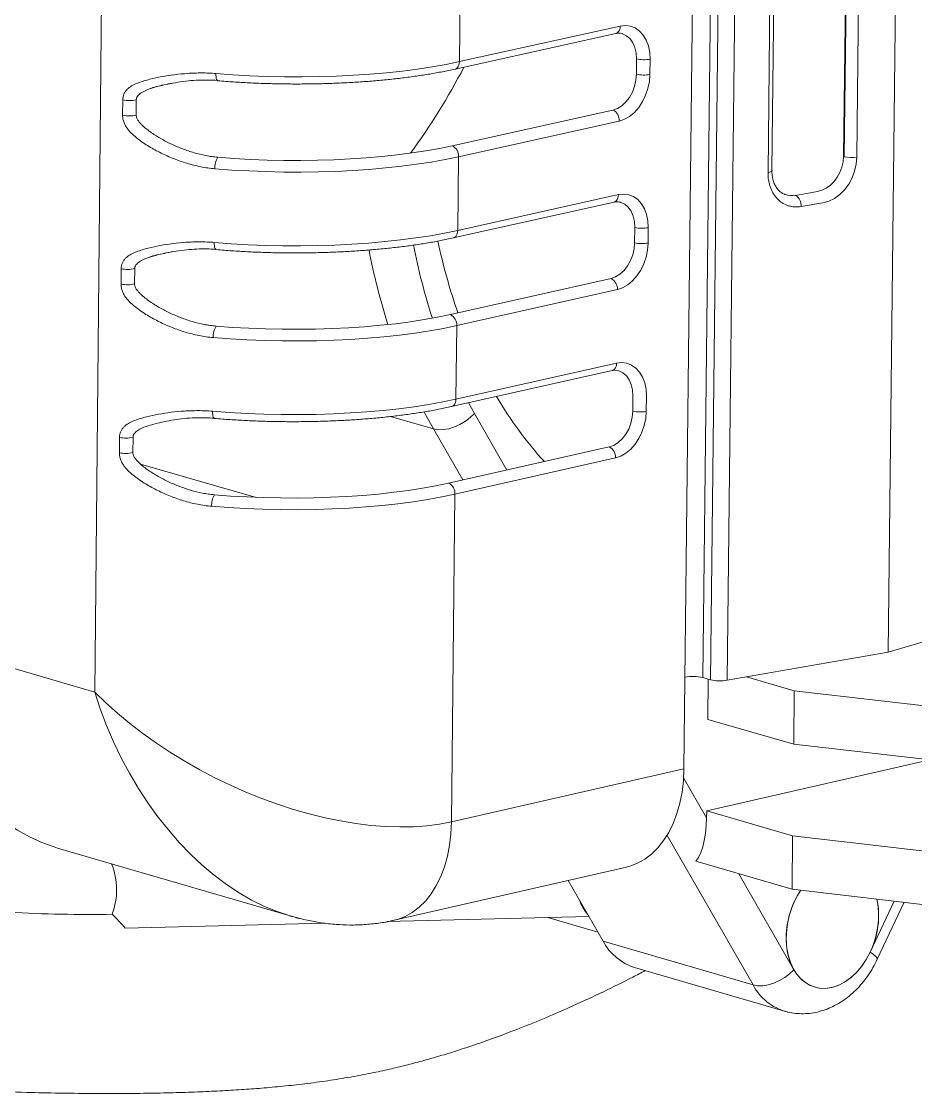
# Model space of a CAD drawing. Header units: millimetres. Extents: x -1041 to 1726, y -447 to 1705.
# Drawn here: x 927.7 to 1203.5, y 79.7 to 410.4 of the extents above; entities that cross this region are included whole.
import ezdxf

# ---------------------------------------------------------------- set-up
doc = ezdxf.new("R2010")
doc.units = ezdxf.units.MM

msp = doc.modelspace()

# ---------------------------------------------------------------- linework, layer by layer
at = {"color": 7, "linetype": 'Continuous', "lineweight": 15}
for p, q in [((1132.03, 179.89), (1138.62, 775.43)), ((1144.16, 775.32), (1137.85, 208.04)), ((1140.19, 207.36), (1146.5, 774.39)), ((1151.68, 774.22), (1145.35, 207.18)), ((1201.05, 741.2), (1194.97, 215.9)), ((950.27, 203.55), (955.15, 712.55)), ((1189.27, 709.27), (1185.35, 368.51)), ((1157.95, 363.79), (1161.79, 704.73)), ((1159.16, 364.37), (1163, 705.29)), ((1063.02, 420.71), (1062.78, 397.97)), ((1062.78, 397.97), (1112.38, 408.96)), ((1061.42, 395.67), (1111.02, 406.66)), ((1110.1, 383.05), (1060.51, 372.02)), ((1112.06, 379.65), (1062.47, 368.62)), ((1062.47, 368.62), (1062.23, 345.9)), ((1060.88, 343.6), (1110.46, 354.67)), ((1062.23, 345.9), (1111.81, 356.96)), ((1109.53, 331.07), (1059.97, 319.98)), ((1111.49, 327.67), (1061.92, 316.57)), ((1061.92, 316.57), (1061.69, 293.88)), ((1061.69, 293.88), (1111.25, 305)), ((1060.34, 291.58), (1109.9, 302.71)), ((957.88, 277.35), (957.92, 282.08)), ((962.09, 282.14), (962.05, 277.41)), ((1108.97, 279.14), (1059.42, 267.98)), ((1110.93, 275.74), (1061.38, 264.57)), ((964.39, 273.87), (1000.1, 263.6)), ((1061.38, 264.57), (1060.32, 163.54)), ((904.05, 216.97), (950.27, 203.55)), ((1139.36, 195.13), (1139.5, 207.56)), ((1166.05, 203.97), (1151.29, 208.22)), ((1165.87, 187.48), (1166.05, 203.97)), ((1215.81, 198.24), (1166.05, 203.97)), ((1165.87, 187.48), (1139.36, 195.13)), ((1215.61, 181.73), (1165.87, 187.48)), ((1139.04, 166.89), (1207.91, 182.62)), ((1060.32, 163.54), (1132.03, 179.89)), ((1139.02, 164.75), (1139.04, 166.89)), ((1139.04, 166.89), (1165.55, 159.21)), ((1165.36, 142.73), (1165.55, 159.21)), ((1165.55, 159.21), (1215.28, 153.45)), ((938.82, 155.45), (1010.52, 134.52)), ((1042.59, 133.17), (1114.27, 149.57)), ((1165.36, 142.73), (1135.65, 151.35)), ((1107.1, 126.68), (1096.29, 145.46)), ((1215.09, 136.96), (1165.36, 142.73)), ((1191.67, 121.13), (1199.97, 138.71)), ((1021.31, 132.28), (959.68, 130.74)), ((1102.72, 134.3), (1040.37, 132.75)), ((1090.05, 133.99), (1105.48, 129.49)), ((1107.1, 126.68), (1153.33, 113.21)), ((1116.82, 118.6), (1163.04, 105.13))]:
    msp.add_line(p, q, dxfattribs=at)
at = {"color": 144, "linetype": 'Continuous', "lineweight": 0}
for p, q in [((1185.15, 709.47), (1181.25, 368.72)), ((1181.49, 368.65), (1185.39, 709.41)), ((1117.43, 398.82), (1117.38, 394.1)), ((1121.57, 398.74), (1121.52, 394.01)), ((958.88, 381.42), (958.92, 386.15)), ((963.1, 386.21), (963.05, 381.47)), ((1173.19, 357.91), (1166.45, 356.74)), ((1174.88, 354.46), (1168.14, 353.29)), ((1116.86, 346.84), (1116.81, 342.12)), ((1121, 346.76), (1120.95, 342.04)), ((958.38, 329.36), (958.42, 334.1)), ((962.6, 334.15), (962.55, 329.42)), ((1116.29, 294.91), (1116.24, 290.19)), ((1120.43, 294.82), (1120.38, 290.11)), ((1234.55, 227.46), (1194.97, 215.9)), ((1194.97, 215.9), (1145.35, 207.18)), ((1140.19, 207.36), (1137.85, 208.04))]:
    msp.add_line(p, q, dxfattribs=at)
at = {"color": 8, "linetype": 'Continuous', "lineweight": 15}
for p, q in [((1065.56, 292.76), (1067.39, 289.46)), ((1041.46, 288.52), (1054.77, 284.71)), ((1054.77, 284.71), (1051.93, 289.88)), ((1067.39, 289.46), (1077.41, 272.03)), ((1063.82, 268.97), (1054.77, 284.71)), ((1131.92, 177.1), (1139.02, 164.75)), ((1153.33, 113.21), (1126.81, 159.36)), ((1148.93, 147.5), (1165.91, 117.93)), ((1189.49, 123.36), (1196.91, 139.07))]:
    msp.add_line(p, q, dxfattribs=at)
at = {"color": 8, "linetype": 'Continuous', "lineweight": 15, "flags": 128}
for points in [[(1112.38, 408.96), (1112.33, 408.42), (1112.21, 407.92), (1112.02, 407.48), (1111.77, 407.12), (1111.47, 406.85), (1111.12, 406.69), (1111.02, 406.66)], [(1062.78, 397.97), (1062.73, 397.43), (1062.62, 396.93), (1062.43, 396.49), (1062.17, 396.13), (1061.87, 395.86), (1061.52, 395.69), (1061.42, 395.67)], [(987.65, 394.3), (987.66, 393.76), (987.71, 393.26), (987.78, 392.84), (987.88, 392.49), (988, 392.25), (988.14, 392.1), (988.24, 392.07)], [(1159.16, 364.37), (1159.12, 364.26), (1158.98, 364.12), (1158.73, 363.99), (1158.38, 363.88), (1157.95, 363.79)], [(1111.81, 356.96), (1111.77, 356.42), (1111.65, 355.92), (1111.46, 355.48), (1111.21, 355.12), (1110.9, 354.86), (1110.55, 354.69), (1110.46, 354.67)], [(1062.23, 345.9), (1062.19, 345.36), (1062.07, 344.86), (1061.88, 344.42), (1061.63, 344.06), (1061.32, 343.79), (1060.98, 343.63), (1060.88, 343.6)], [(987.14, 342.21), (987.15, 341.67), (987.19, 341.17), (987.26, 340.75), (987.36, 340.4), (987.49, 340.16), (987.63, 340.02), (987.73, 339.99)], [(1061.69, 293.88), (1061.64, 293.33), (1061.52, 292.83), (1061.34, 292.4), (1061.08, 292.04), (1060.78, 291.77), (1060.43, 291.61), (1060.34, 291.58)], [(950.27, 203.55), (952, 198.36), (953.94, 193.23), (956.1, 188.2), (958.47, 183.28), (961.02, 178.49), (963.77, 173.85), (966.69, 169.38), (969.77, 165.1), (973, 161.02), (976.36, 157.17), (979.85, 153.54), (983.46, 150.17), (987.15, 147.06), (990.93, 144.22), (994.78, 141.67), (998.68, 139.42), (1002.61, 137.47), (1006.56, 135.84), (1010.52, 134.52), (1014.08, 133.61)], [(1060.32, 163.54), (1060.15, 159.87), (1059.73, 156.32), (1059.07, 152.91), (1058.15, 149.68), (1057.01, 146.66), (1055.64, 143.87), (1054.06, 141.35), (1052.29, 139.11), (1050.34, 137.19), (1048.23, 135.59), (1045.99, 134.34), (1043.62, 133.44), (1042.59, 133.17)], [(1191.67, 121.13), (1191.67, 121.14), (1191.61, 121.5), (1191.22, 122), (1190.5, 122.63), (1189.49, 123.36)]]:
    msp.add_lwpolyline(points, dxfattribs=at)
at = {"color": 7, "linetype": 'Continuous', "lineweight": 15, "flags": 128}
for points in [[(1112.38, 408.96), (1114, 409.14), (1115.56, 408.93), (1117.02, 408.35), (1118.34, 407.42), (1119.48, 406.16), (1120.39, 404.61), (1121.06, 402.82), (1121.45, 400.84), (1121.57, 398.74)], [(1117.43, 398.82), (1117.31, 400.64), (1116.92, 402.32), (1116.28, 403.81), (1115.4, 405.04), (1114.33, 405.98), (1113.1, 406.58), (1112.97, 406.62)], [(987.65, 394.3), (992.86, 393.91), (998.15, 393.61), (1003.49, 393.41), (1008.86, 393.29), (1014.23, 393.27), (1019.59, 393.35), (1024.9, 393.51), (1030.13, 393.77), (1035.27, 394.11), (1040.29, 394.55), (1045.17, 395.07), (1049.88, 395.68), (1054.4, 396.36), (1058.7, 397.13), (1062.78, 397.97)], [(1110.1, 383.05), (1111.5, 383.54), (1112.85, 384.38), (1114.1, 385.53), (1115.2, 386.94), (1116.11, 388.58), (1116.79, 390.36), (1117.22, 392.22), (1117.38, 394.1)], [(1121.52, 394.01), (1121.36, 391.85), (1120.91, 389.68), (1120.2, 387.59), (1119.25, 385.63), (1118.09, 383.86), (1116.74, 382.33), (1115.26, 381.1), (1113.68, 380.2), (1112.06, 379.65)], [(988.22, 368.48), (993.23, 368.1), (998.32, 367.82), (1003.46, 367.62), (1008.63, 367.51), (1013.8, 367.49), (1018.95, 367.56), (1024.06, 367.72), (1029.1, 367.96), (1034.05, 368.3), (1038.88, 368.72), (1043.57, 369.22), (1048.1, 369.81), (1052.45, 370.47), (1056.59, 371.21), (1060.51, 372.02)], [(1062.47, 368.62), (1058.4, 367.77), (1054.09, 367.01), (1049.57, 366.32), (1044.87, 365.71), (1039.99, 365.18), (1034.97, 364.75), (1029.83, 364.4), (1024.6, 364.14), (1019.29, 363.98), (1013.94, 363.9), (1008.56, 363.92), (1003.19, 364.04), (997.85, 364.25), (992.57, 364.54), (987.36, 364.93)], [(1111.81, 356.96), (1113.43, 357.14), (1114.99, 356.93), (1116.46, 356.36), (1117.78, 355.43), (1118.91, 354.17), (1119.82, 352.62), (1120.49, 350.84), (1120.88, 348.86), (1121, 346.76)], [(1116.86, 346.84), (1116.74, 348.66), (1116.36, 350.34), (1115.71, 351.82), (1114.83, 353.06), (1113.76, 353.99), (1112.53, 354.58), (1112.41, 354.62)], [(987.14, 342.21), (992.34, 341.82), (997.63, 341.52), (1002.97, 341.31), (1008.33, 341.2), (1013.71, 341.18), (1019.06, 341.25), (1024.37, 341.41), (1029.6, 341.67), (1034.74, 342.02), (1039.76, 342.46), (1044.63, 342.98), (1049.34, 343.59), (1053.85, 344.29), (1058.16, 345.06), (1062.23, 345.9)], [(1109.53, 331.07), (1110.94, 331.57), (1112.29, 332.4), (1113.54, 333.55), (1114.64, 334.97), (1115.54, 336.6), (1116.23, 338.38), (1116.65, 340.25), (1116.81, 342.12)], [(1120.95, 342.04), (1120.79, 339.87), (1120.34, 337.71), (1119.63, 335.62), (1118.68, 333.66), (1117.52, 331.89), (1116.17, 330.36), (1114.69, 329.13), (1113.11, 328.22), (1111.49, 327.67)], [(987.71, 316.41), (992.72, 316.03), (997.8, 315.75), (1002.94, 315.55), (1008.1, 315.44), (1013.27, 315.42), (1018.42, 315.49), (1023.53, 315.65), (1028.57, 315.89), (1033.51, 316.23), (1038.34, 316.65), (1043.03, 317.16), (1047.56, 317.75), (1051.9, 318.42), (1056.05, 319.16), (1059.97, 319.98)], [(1061.92, 316.57), (1057.85, 315.72), (1053.55, 314.95), (1049.03, 314.26), (1044.33, 313.65), (1039.46, 313.12), (1034.44, 312.68), (1029.3, 312.33), (1024.07, 312.07), (1018.76, 311.9), (1013.41, 311.83), (1008.04, 311.85), (1002.67, 311.97), (997.33, 312.17), (992.05, 312.47), (986.85, 312.86)], [(986.63, 290.16), (991.83, 289.77), (997.11, 289.47), (1002.44, 289.26), (1007.81, 289.14), (1013.18, 289.12), (1018.53, 289.2), (1023.84, 289.36), (1029.07, 289.62), (1034.21, 289.97), (1039.22, 290.41), (1044.09, 290.94), (1048.8, 291.56), (1053.31, 292.25), (1057.61, 293.03), (1061.69, 293.88)], [(1054.77, 284.71), (1056.18, 284.46), (1057.76, 284.49), (1059.46, 284.77), (1061.21, 285.31), (1062.94, 286.09), (1064.59, 287.06), (1066.1, 288.2), (1067.39, 289.46)], [(1108.97, 279.14), (1110.37, 279.63), (1111.72, 280.47), (1112.97, 281.63), (1114.07, 283.04), (1114.98, 284.67), (1115.66, 286.46), (1116.09, 288.32), (1116.24, 290.19)], [(1120.38, 290.11), (1120.22, 287.94), (1119.77, 285.78), (1119.07, 283.69), (1118.12, 281.73), (1116.95, 279.96), (1115.61, 278.43), (1114.12, 277.2), (1112.55, 276.29), (1110.93, 275.74)], [(987.2, 264.39), (992.2, 264.01), (997.28, 263.72), (1002.42, 263.52), (1007.58, 263.41), (1012.75, 263.39), (1017.9, 263.46), (1023, 263.62), (1028.04, 263.87), (1032.98, 264.21), (1037.8, 264.63), (1042.49, 265.15), (1047.02, 265.74), (1051.36, 266.41), (1055.5, 267.16), (1059.42, 267.98)], [(1061.38, 264.57), (1057.31, 263.72), (1053.01, 262.94), (1048.49, 262.24), (1043.79, 261.63), (1038.92, 261.1), (1033.91, 260.66), (1028.77, 260.3), (1023.54, 260.04), (1018.24, 259.88), (1012.89, 259.8), (1007.52, 259.82), (1002.15, 259.94), (996.82, 260.15), (991.54, 260.45), (986.34, 260.84)], [(889.76, 216.72), (891.07, 211.58), (892.62, 206.53), (894.4, 201.6), (896.4, 196.82), (898.62, 192.2), (901.05, 187.76), (903.67, 183.52), (906.48, 179.5), (909.45, 175.73), (912.59, 172.2), (915.88, 168.95), (919.29, 165.97), (922.82, 163.3), (926.45, 160.93), (930.17, 158.88), (933.96, 157.16), (937.8, 155.77), (938.82, 155.45)], [(950.27, 203.55), (953.68, 200.25), (957.3, 197), (961.12, 193.84), (965.12, 190.76), (969.3, 187.79), (973.62, 184.93), (978.09, 182.19), (982.67, 179.59), (987.35, 177.13), (992.11, 174.84), (996.93, 172.7), (1001.8, 170.74), (1006.69, 168.96), (1011.59, 167.37), (1016.47, 165.98), (1021.32, 164.78), (1026.11, 163.79), (1030.83, 163.01), (1035.46, 162.44), (1039.98, 162.08), (1044.37, 161.94), (1048.62, 162.02), (1052.7, 162.31), (1056.61, 162.82), (1060.32, 163.54)], [(1114.27, 149.57), (1115.31, 149.84), (1117.67, 150.74), (1119.92, 151.99), (1122.03, 153.59), (1123.98, 155.51), (1125.75, 157.74), (1127.33, 160.26), (1128.7, 163.04), (1129.85, 166.06), (1130.77, 169.29), (1131.44, 172.69), (1131.86, 176.24), (1132.03, 179.89)], [(1139.02, 164.75), (1138.92, 162.32), (1138.68, 159.98), (1138.31, 157.79), (1137.8, 155.79), (1137.18, 154.03), (1136.46, 152.54), (1135.65, 151.35)], [(1153.33, 113.21), (1154.74, 112.96), (1156.32, 112.98), (1158.01, 113.26), (1159.76, 113.8), (1161.48, 114.56), (1163.12, 115.54), (1164.62, 116.67), (1165.91, 117.93)]]:
    msp.add_lwpolyline(points, dxfattribs=at)
at = {"color": 144, "linetype": 'Continuous', "lineweight": 0, "flags": 128}
for points in [[(1173.19, 357.91), (1174.57, 358.29), (1175.92, 358.94), (1177.18, 359.86), (1178.32, 361), (1179.32, 362.33), (1180.13, 363.81), (1180.73, 365.41), (1181.11, 367.06), (1181.25, 368.72)], [(1185.35, 368.51), (1185.17, 366.36), (1184.68, 364.21), (1183.9, 362.14), (1182.85, 360.21), (1181.55, 358.48), (1180.06, 356.99), (1178.42, 355.81), (1176.68, 354.95), (1174.88, 354.46)], [(1111.25, 305), (1111.2, 304.46), (1111.08, 303.96), (1110.89, 303.53), (1110.64, 303.17), (1110.34, 302.9), (1109.99, 302.74), (1109.9, 302.71)], [(1111.25, 305), (1112.86, 305.18), (1114.43, 304.98), (1115.89, 304.41), (1117.21, 303.48), (1118.34, 302.22), (1119.25, 300.68), (1119.92, 298.9), (1120.32, 296.92), (1120.43, 294.82)], [(1116.29, 294.91), (1116.18, 296.72), (1115.79, 298.4), (1115.14, 299.88), (1114.27, 301.11), (1113.19, 302.04), (1111.96, 302.64), (1110.62, 302.87), (1109.97, 302.85)], [(986.63, 290.16), (986.64, 289.62), (986.68, 289.13), (986.75, 288.7), (986.85, 288.36), (986.97, 288.11), (987.11, 287.97), (987.21, 287.94)], [(1168.03, 142.42), (1167.6, 141.76), (1166.35, 139.51), (1165.31, 137.11), (1164.49, 134.6), (1163.93, 132.04), (1163.61, 129.45), (1163.56, 126.9), (1163.77, 124.43), (1164.24, 122.08), (1164.95, 119.9), (1165.91, 117.93)], [(1163.55, 127.94), (1163.65, 125.47), (1164, 123.09), (1164.6, 120.87), (1165.43, 118.82), (1166.49, 117), (1167.75, 115.43), (1169.19, 114.15), (1170.78, 113.17), (1172.49, 112.51), (1174.31, 112.18), (1176.18, 112.2), (1178.08, 112.55), (1179.98, 113.24), (1181.84, 114.25), (1183.63, 115.56), (1185.32, 117.15), (1186.87, 118.99), (1188.26, 121.05), (1189.46, 123.29), (1190.45, 125.67), (1191.22, 128.15), (1191.76, 130.69), (1192.04, 133.24), (1192.07, 135.74), (1191.84, 138.17), (1191.56, 139.69)], [(1165.91, 117.93), (1167.11, 116.16), (1168.52, 114.69), (1170.11, 113.53), (1171.85, 112.71), (1173.7, 112.25), (1175.63, 112.16), (1177.61, 112.43), (1179.59, 113.07), (1181.53, 114.06), (1183.4, 115.37), (1185.17, 116.99), (1186.79, 118.89), (1188.24, 121.03), (1189.49, 123.36)]]:
    msp.add_lwpolyline(points, dxfattribs=at)
at = {"color": 144, "linetype": 'Continuous', "lineweight": 0}
for centre, radius, start, end in [((1119.69, 408.34), 9.78, 256.6139, 281.0781), ((1119.64, 403.6), 9.77, 256.6065, 281.0845), ((960.89, 395.58), 9.63, 258.2303, 283.2757), ((960.84, 390.84), 9.62, 258.2238, 283.2834), ((1183.76, 378.27), 9.88, 256.6838, 279.2698), ((1164.49, 353.65), 3.66, 354.4821, 57.6982), ((1119.12, 356.29), 9.71, 256.5321, 281.1487), ((1119.07, 351.56), 9.71, 256.5246, 281.1551), ((960.39, 343.46), 9.57, 258.1588, 283.3601), ((960.34, 338.72), 9.56, 258.1523, 283.3677), ((1118.5, 299.57), 9.65, 256.4429, 281.2256), ((959.88, 291.38), 9.51, 258.0873, 283.4443), ((1134.84, 195.67), 12.73, 76.3157, 101.3351), ((1143.22, 219.92), 12.92, 256.4276, 279.4568), ((1190.38, 127.57), 26.83, 146.3965, 179.2015), ((1166.57, 134.56), 25.51, 333.9451, 11.5969)]:
    msp.add_arc(centre, radius, start, end, dxfattribs=at)
at = {"color": 7, "linetype": 'Continuous', "lineweight": 15}
for centre, radius, start, end in [((870.41, 498.16), 218.92, 324.0747, 332.2634), ((1108.61, 379.93), 3.46, 355.4009, 64.5111), ((1059.02, 368.89), 3.47, 355.4159, 64.4338), ((993.34, 365.36), 5.99, 148.6253, 184.0707), ((1165.32, 362.94), 6.3, 251.3193, 280.327), ((1226.3, 378.02), 173.8, 191.7518, 199.3274), ((1108.04, 327.95), 3.46, 355.4306, 64.4474), ((1058.47, 316.85), 3.47, 355.4457, 64.37), ((992.84, 313.29), 6.01, 148.679, 184.04), ((1178.3, 355.75), 120.67, 210.3935, 222.2397), ((1107.47, 276.01), 3.47, 355.4603, 64.3839), ((959.84, 286.65), 9.5, 258.0808, 283.452), ((1057.92, 264.85), 3.48, 355.4754, 64.3064), ((992.35, 261.26), 6.02, 148.7325, 184.0095), ((935.44, 142.57), 21.59, 339.499, 21.798), ((1116.93, 146.35), 18.52, 201.7663, 218.091), ((1121.87, 134.56), 16.74, 208.0938, 252.4277)]:
    msp.add_arc(centre, radius, start, end, dxfattribs=at)
at = {"color": 8, "linetype": 'Continuous', "lineweight": 15}
for centre, radius, start, end in [((1232.3, 376.86), 187.09, 190.9407, 198.0592), ((1229.17, 376.94), 197.79, 190.8041, 197.6815), ((1168.03, 121.02), 16.64, 207.9831, 254.4616)]:
    msp.add_arc(centre, radius, start, end, dxfattribs=at)
at = {"color": 7, "linetype": 'Continuous', "lineweight": 15}
for points, knots in [([(1111.02, 406.66), (1111.18, 406.69), (1111.68, 406.78), (1112.32, 406.79), (1112.77, 406.65), (1112.94, 406.59)], [0, 0, 0, 0, 0.219577, 0.710794, 1, 1, 1, 1]), ([(958.92, 386.15), (958.93, 386.53), (958.97, 386.9), (959.09, 387.42), (959.14, 387.59), (959.26, 387.91), (959.33, 388.06), (959.47, 388.36), (959.55, 388.5), (959.73, 388.77), (959.82, 388.9), (960.12, 389.27), (960.33, 389.49), (961.02, 390.08), (961.53, 390.4), (962.59, 390.97), (963.13, 391.2), (964.26, 391.64), (964.84, 391.84), (966.02, 392.2), (966.62, 392.37), (968.45, 392.84), (969.69, 393.1), (972.25, 393.58), (973.55, 393.78), (976.22, 394.11), (977.58, 394.24), (979.67, 394.38), (980.37, 394.42), (981.8, 394.47), (982.52, 394.48), (984.7, 394.48), (986.17, 394.42), (987.65, 394.3)], [0, 0, 0, 0, 0.03125, 0.03125, 0.046875, 0.046875, 0.0625, 0.0625, 0.078125, 0.078125, 0.09375, 0.09375, 0.125, 0.125, 0.1875, 0.1875, 0.25, 0.25, 0.3125, 0.3125, 0.375, 0.375, 0.5, 0.5, 0.625, 0.625, 0.75, 0.75, 0.8125, 0.8125, 0.875, 0.875, 1, 1, 1, 1]), ([(988.24, 392.07), (989.07, 392.01), (991.45, 391.81), (995.47, 391.55), (1000.29, 391.31), (1005.15, 391.15), (1010.02, 391.07), (1014.9, 391.07), (1019.76, 391.14), (1024.57, 391.3), (1029.33, 391.53), (1034.01, 391.84), (1038.59, 392.22), (1043.06, 392.68), (1047.4, 393.21), (1051.59, 393.82), (1055.62, 394.49), (1058.88, 395.12), (1060.77, 395.52), (1061.42, 395.67)], [0, 0, 0, 0, 0.03271, 0.094898, 0.157072, 0.219231, 0.281381, 0.343528, 0.405678, 0.467837, 0.53001, 0.592206, 0.654432, 0.716698, 0.779014, 0.841395, 0.903855, 0.966417, 1, 1, 1, 1]), ([(963.1, 386.21), (963.1, 386.21), (963.1, 386.39), (963.17, 386.81), (963.62, 387.62), (964.93, 388.62), (967.09, 389.6), (970.43, 390.58), (973.07, 391.08), (974.71, 391.39)], [0, 0, 0, 0, 0.000452, 0.034898, 0.082886, 0.198952, 0.419141, 0.640256, 1, 1, 1, 1]), ([(967.59, 389.71), (967.8, 389.8), (968.67, 390.14), (970.45, 390.57), (973.02, 391.11), (975.95, 391.63), (979.08, 392.05), (982.21, 392.3), (985.21, 392.32), (987.2, 392.27), (988.2, 392.14), (988.25, 392.13)], [0, 0, 0, 0, 0.039024, 0.157082, 0.288512, 0.435922, 0.59179, 0.736142, 0.869852, 0.994391, 1, 1, 1, 1]), ([(987.36, 364.93), (985.88, 365.06), (984.41, 365.27), (982.24, 365.71), (981.52, 365.87), (980.1, 366.23), (979.4, 366.42), (977.31, 367.05), (975.96, 367.53), (973.31, 368.58), (972.01, 369.15), (969.47, 370.4), (968.24, 371.08), (966.42, 372.17), (965.83, 372.55), (964.66, 373.35), (964.09, 373.76), (962.97, 374.63), (962.43, 375.08), (961.39, 376.07), (960.89, 376.6), (960.22, 377.48), (960.01, 377.79), (959.72, 378.29), (959.63, 378.46), (959.46, 378.8), (959.38, 378.98), (959.24, 379.34), (959.18, 379.52), (959.07, 379.9), (959.02, 380.09), (958.91, 380.66), (958.88, 381.04), (958.88, 381.42)], [0, 0, 0, 0, 0.125, 0.125, 0.1875, 0.1875, 0.25, 0.25, 0.375, 0.375, 0.5, 0.5, 0.625, 0.625, 0.6875, 0.6875, 0.75, 0.75, 0.8125, 0.8125, 0.875, 0.875, 0.90625, 0.90625, 0.921875, 0.921875, 0.9375, 0.9375, 0.953125, 0.953125, 0.96875, 0.96875, 1, 1, 1, 1]), ([(988.22, 368.48), (987.6, 368.53), (986.97, 368.6), (985.73, 368.78), (985.12, 368.88), (983.29, 369.24), (982.09, 369.53), (979.74, 370.22), (978.58, 370.61), (976.31, 371.48), (975.19, 371.96), (972.98, 372.99), (971.91, 373.54), (969.82, 374.73), (968.79, 375.36), (967.31, 376.38), (966.82, 376.74), (965.88, 377.49), (965.41, 377.88), (964.75, 378.51), (964.53, 378.73), (964.12, 379.19), (963.92, 379.43), (963.55, 379.95), (963.39, 380.23), (963.2, 380.68), (963.15, 380.83), (963.07, 381.15), (963.05, 381.31), (963.05, 381.47)], [0, 0, 0, 0, 0.0625, 0.0625, 0.125, 0.125, 0.25, 0.25, 0.375, 0.375, 0.5, 0.5, 0.625, 0.625, 0.75, 0.75, 0.8125, 0.8125, 0.875, 0.875, 0.90625, 0.90625, 0.9375, 0.9375, 0.96875, 0.96875, 0.984375, 0.984375, 1, 1, 1, 1]), ([(1168.14, 353.29), (1167.46, 353.18), (1166.79, 353.14), (1165.81, 353.2), (1165.48, 353.24), (1164.84, 353.36), (1164.52, 353.44), (1163.59, 353.74), (1163, 354.01), (1162.16, 354.53), (1161.89, 354.73), (1161.37, 355.15), (1161.13, 355.37), (1160.42, 356.1), (1160, 356.64), (1159.44, 357.55), (1159.27, 357.86), (1158.96, 358.52), (1158.68, 359.19), (1158.46, 359.91), (1158.27, 360.64), (1158.19, 361.02), (1158, 362.18), (1157.94, 362.97), (1157.95, 363.79)], [0, 0, 0, 0, 0.125, 0.125, 0.1875, 0.1875, 0.25, 0.25, 0.375, 0.375, 0.4375, 0.4375, 0.5, 0.5, 0.625, 0.625, 0.6875, 0.6875, 0.75, 0.8125, 0.8125, 0.875, 0.875, 1, 1, 1, 1]), ([(1163.3, 357), (1163.21, 357.02), (1162.72, 357.15), (1161.98, 357.62), (1161.07, 358.43), (1160.32, 359.45), (1159.73, 360.69), (1159.34, 362.09), (1159.15, 363.35), (1159.18, 364.14), (1159.19, 364.37)], [0, 0, 0, 0, 0.038265, 0.204615, 0.351374, 0.50759, 0.645005, 0.791519, 0.938382, 1, 1, 1, 1]), ([(1110.46, 354.67), (1110.62, 354.69), (1111.11, 354.79), (1111.76, 354.8), (1112.22, 354.65), (1112.39, 354.59)], [0, 0, 0, 0, 0.218414, 0.706469, 1, 1, 1, 1]), ([(958.42, 334.1), (958.43, 334.48), (958.47, 334.84), (958.59, 335.36), (958.64, 335.53), (958.76, 335.85), (958.82, 336), (958.97, 336.3), (959.05, 336.44), (959.23, 336.71), (959.32, 336.84), (959.62, 337.21), (959.83, 337.42), (960.51, 338.02), (961.03, 338.34), (962.08, 338.9), (962.63, 339.14), (963.76, 339.57), (964.33, 339.76), (965.51, 340.13), (966.11, 340.29), (967.94, 340.76), (969.19, 341.03), (971.74, 341.49), (973.04, 341.69), (975.71, 342.03), (977.07, 342.16), (979.16, 342.3), (979.86, 342.33), (981.29, 342.38), (982.01, 342.39), (984.19, 342.39), (985.65, 342.33), (987.14, 342.21)], [0, 0, 0, 0, 0.03125, 0.03125, 0.046875, 0.046875, 0.0625, 0.0625, 0.078125, 0.078125, 0.09375, 0.09375, 0.125, 0.125, 0.1875, 0.1875, 0.25, 0.25, 0.3125, 0.3125, 0.375, 0.375, 0.5, 0.5, 0.625, 0.625, 0.75, 0.75, 0.8125, 0.8125, 0.875, 0.875, 1, 1, 1, 1]), ([(987.73, 339.99), (988.55, 339.92), (990.94, 339.72), (994.95, 339.46), (999.77, 339.22), (1004.63, 339.06), (1009.5, 338.98), (1014.37, 338.98), (1019.23, 339.05), (1024.04, 339.21), (1028.8, 339.44), (1033.47, 339.75), (1038.06, 340.14), (1042.53, 340.6), (1046.86, 341.13), (1051.06, 341.74), (1055.08, 342.42), (1058.34, 343.05), (1060.23, 343.46), (1060.88, 343.6)], [0, 0, 0, 0, 0.03271, 0.094897, 0.157071, 0.21923, 0.281379, 0.343526, 0.405675, 0.467833, 0.530006, 0.592201, 0.654427, 0.716693, 0.779009, 0.84139, 0.903851, 0.966413, 1, 1, 1, 1]), ([(962.6, 334.15), (962.6, 334.15), (962.6, 334.33), (962.67, 334.75), (963.12, 335.56), (964.43, 336.56), (966.59, 337.53), (969.92, 338.51), (972.55, 339), (974.18, 339.31)], [0, 0, 0, 0, 0.000453, 0.034956, 0.083023, 0.199281, 0.419835, 0.641316, 1, 1, 1, 1]), ([(967.05, 337.63), (967.27, 337.72), (968.14, 338.06), (969.94, 338.5), (972.5, 339.03), (975.43, 339.55), (978.55, 339.96), (981.69, 340.21), (984.68, 340.24), (986.68, 340.18), (987.68, 340.05), (987.73, 340.05)], [0, 0, 0, 0, 0.040502, 0.158267, 0.289363, 0.436421, 0.592039, 0.73616, 0.869654, 0.993988, 1, 1, 1, 1]), ([(986.85, 312.86), (985.36, 312.99), (983.9, 313.21), (981.73, 313.64), (981.01, 313.8), (979.59, 314.16), (978.88, 314.36), (976.8, 314.99), (975.45, 315.46), (972.8, 316.52), (971.5, 317.09), (968.97, 318.35), (967.73, 319.02), (965.92, 320.12), (965.32, 320.5), (964.15, 321.29), (963.58, 321.7), (962.47, 322.57), (961.93, 323.03), (960.89, 324.01), (960.38, 324.55), (959.71, 325.43), (959.5, 325.74), (959.22, 326.23), (959.13, 326.4), (958.96, 326.75), (958.88, 326.93), (958.74, 327.29), (958.68, 327.47), (958.57, 327.84), (958.52, 328.03), (958.41, 328.6), (958.37, 328.98), (958.38, 329.36)], [0, 0, 0, 0, 0.125, 0.125, 0.1875, 0.1875, 0.25, 0.25, 0.375, 0.375, 0.5, 0.5, 0.625, 0.625, 0.6875, 0.6875, 0.75, 0.75, 0.8125, 0.8125, 0.875, 0.875, 0.90625, 0.90625, 0.921875, 0.921875, 0.9375, 0.9375, 0.953125, 0.953125, 0.96875, 0.96875, 1, 1, 1, 1]), ([(987.71, 316.41), (987.08, 316.46), (986.46, 316.53), (985.22, 316.71), (984.6, 316.82), (982.78, 317.17), (981.58, 317.47), (979.23, 318.16), (978.07, 318.55), (975.8, 319.42), (974.68, 319.9), (972.48, 320.93), (971.4, 321.48), (969.31, 322.67), (968.29, 323.3), (966.8, 324.33), (966.32, 324.69), (965.37, 325.43), (964.91, 325.83), (964.25, 326.46), (964.03, 326.68), (963.62, 327.14), (963.42, 327.38), (963.05, 327.9), (962.88, 328.18), (962.69, 328.62), (962.64, 328.78), (962.57, 329.1), (962.55, 329.26), (962.55, 329.42)], [0, 0, 0, 0, 0.0625, 0.0625, 0.125, 0.125, 0.25, 0.25, 0.375, 0.375, 0.5, 0.5, 0.625, 0.625, 0.75, 0.75, 0.8125, 0.8125, 0.875, 0.875, 0.90625, 0.90625, 0.9375, 0.9375, 0.96875, 0.96875, 0.984375, 0.984375, 1, 1, 1, 1]), ([(987.21, 287.94), (988.03, 287.87), (990.42, 287.68), (994.43, 287.41), (999.25, 287.17), (1004.1, 287.01), (1008.98, 286.93), (1013.85, 286.93), (1018.7, 287), (1023.51, 287.16), (1028.27, 287.39), (1032.94, 287.71), (1037.52, 288.1), (1041.99, 288.56), (1046.33, 289.1), (1050.52, 289.71), (1054.54, 290.39), (1057.8, 291.03), (1059.68, 291.44), (1060.34, 291.58)], [0, 0, 0, 0, 0.032709, 0.094897, 0.15707, 0.219228, 0.281377, 0.343523, 0.405672, 0.467829, 0.530001, 0.592196, 0.654422, 0.716687, 0.779004, 0.841385, 0.903846, 0.966409, 1, 1, 1, 1]), ([(986.34, 260.84), (984.85, 260.97), (983.39, 261.18), (981.22, 261.62), (980.5, 261.78), (979.08, 262.14), (978.37, 262.34), (976.29, 262.97), (974.94, 263.45), (972.29, 264.5), (970.99, 265.08), (968.46, 266.33), (967.22, 267.01), (965.41, 268.1), (964.82, 268.49), (963.65, 269.28), (963.08, 269.69), (961.97, 270.56), (961.43, 271.02), (960.38, 272), (959.88, 272.54), (959.21, 273.42), (959, 273.73), (958.72, 274.22), (958.62, 274.4), (958.46, 274.74), (958.38, 274.92), (958.24, 275.28), (958.18, 275.46), (958.07, 275.83), (958.02, 276.02), (957.91, 276.59), (957.87, 276.97), (957.88, 277.35)], [0, 0, 0, 0, 0.125, 0.125, 0.1875, 0.1875, 0.25, 0.25, 0.375, 0.375, 0.5, 0.5, 0.625, 0.625, 0.6875, 0.6875, 0.75, 0.75, 0.8125, 0.8125, 0.875, 0.875, 0.90625, 0.90625, 0.921875, 0.921875, 0.9375, 0.9375, 0.953125, 0.953125, 0.96875, 0.96875, 1, 1, 1, 1]), ([(987.2, 264.39), (986.57, 264.44), (985.94, 264.51), (984.7, 264.69), (984.09, 264.8), (982.27, 265.15), (981.07, 265.45), (978.72, 266.14), (977.56, 266.53), (975.29, 267.4), (974.17, 267.88), (971.97, 268.92), (970.9, 269.47), (968.8, 270.66), (967.78, 271.29), (966.3, 272.32), (965.81, 272.67), (964.87, 273.42), (964.4, 273.82), (963.74, 274.45), (963.53, 274.67), (963.11, 275.13), (962.91, 275.37), (962.55, 275.89), (962.38, 276.17), (962.19, 276.61), (962.14, 276.77), (962.07, 277.09), (962.05, 277.25), (962.05, 277.41)], [0, 0, 0, 0, 0.0625, 0.0625, 0.125, 0.125, 0.25, 0.25, 0.375, 0.375, 0.5, 0.5, 0.625, 0.625, 0.75, 0.75, 0.8125, 0.8125, 0.875, 0.875, 0.90625, 0.90625, 0.9375, 0.9375, 0.96875, 0.96875, 0.984375, 0.984375, 1, 1, 1, 1]), ([(812.45, 157.3), (814.02, 157.51), (815.64, 157.68), (818.95, 157.9), (820.64, 157.97), (824.07, 158.01), (825.81, 157.98), (829.32, 157.82), (831.1, 157.69), (834.65, 157.32), (836.42, 157.08), (839.95, 156.5), (841.71, 156.15), (845.2, 155.35), (846.94, 154.9), (850.38, 153.92), (852.08, 153.38), (855.46, 152.25), (857.13, 151.66), (860.44, 150.44), (862.08, 149.82), (865.29, 148.58), (866.88, 147.97), (870, 146.78), (871.54, 146.2), (876.1, 144.54), (879.08, 143.54), (884.94, 141.75), (887.83, 140.96), (892.14, 139.93), (893.57, 139.61), (896.41, 139.02), (897.81, 138.75), (902.02, 137.99), (904.79, 137.57), (910.29, 136.85), (913.02, 136.55), (918.45, 136.05), (921.16, 135.85), (929.23, 135.34), (934.56, 135.15), (945.17, 134.94), (950.43, 134.93), (955.66, 135.01)], [0, 0, 0, 0, 0.03125, 0.03125, 0.0625, 0.0625, 0.09375, 0.09375, 0.125, 0.125, 0.15625, 0.15625, 0.1875, 0.1875, 0.21875, 0.21875, 0.25, 0.25, 0.28125, 0.28125, 0.3125, 0.3125, 0.34375, 0.34375, 0.375, 0.375, 0.4375, 0.4375, 0.5, 0.5, 0.53125, 0.53125, 0.5625, 0.5625, 0.625, 0.625, 0.6875, 0.6875, 0.75, 0.75, 0.875, 0.875, 1, 1, 1, 1]), ([(1010.34, 134.59), (1010.59, 134.51), (1012.39, 133.93), (1015.65, 133.18), (1020.22, 132.34), (1024.59, 131.85), (1029.05, 131.66), (1033.42, 131.78), (1037.85, 132.26), (1040.9, 132.74), (1042.45, 133.15), (1042.59, 133.18)], [0, 0, 0, 0, 0.023213, 0.172996, 0.305157, 0.449379, 0.576641, 0.715579, 0.85227, 0.986609, 1, 1, 1, 1]), ([(1163.09, 105.16), (1163.41, 105.05), (1164.51, 104.7), (1166.47, 104.42), (1168.91, 104.3), (1171.36, 104.5), (1173.79, 104.98), (1176.19, 105.76), (1178.54, 106.82), (1180.83, 108.16), (1183.01, 109.77), (1185.09, 111.63), (1187.02, 113.74), (1188.78, 116.05), (1190.36, 118.52), (1191.24, 120.27), (1191.67, 121.13)], [0, 0, 0, 0, 0.029922, 0.101109, 0.17208, 0.243215, 0.314885, 0.387411, 0.461032, 0.53587, 0.611912, 0.68901, 0.766924, 0.845387, 0.924168, 1, 1, 1, 1]), ([(820.84, 81.67), (821.66, 81.83), (823.26, 82.15), (825.72, 82.44), (828.01, 82.65), (829.98, 82.79), (831.61, 82.88), (833.48, 82.98), (835.55, 83.05), (838.65, 83.13), (842.52, 83.18), (847.36, 83.17), (852.74, 83.08), (858.54, 82.93), (864.84, 82.71), (872.59, 82.39), (881.89, 81.97), (892.85, 81.45), (904.48, 80.93), (916.71, 80.45), (928.38, 80.09), (939.13, 79.86), (948.64, 79.74), (957.69, 79.72), (966.24, 79.8), (974.27, 79.96), (981.77, 80.21), (988.79, 80.53), (995.37, 80.91), (1001.83, 81.39), (1008.37, 81.98), (1015.19, 82.72), (1022.17, 83.66), (1028.98, 84.76), (1035.31, 85.97), (1041, 87.19), (1046.24, 88.45), (1051.19, 89.74), (1056.21, 91.16), (1061.6, 92.81), (1067.61, 94.78), (1074.31, 97.16), (1081.64, 99.94), (1089.6, 103.18), (1098.18, 106.92), (1107.14, 111.1), (1114.53, 114.73), (1118.83, 116.97), (1120.11, 117.64)], [0, 0, 0, 0, 0.011552, 0.022612, 0.032514, 0.040741, 0.046904, 0.05162, 0.061622, 0.069889, 0.084977, 0.102495, 0.120354, 0.140366, 0.161873, 0.184671, 0.21939, 0.256494, 0.295781, 0.337012, 0.379769, 0.413005, 0.444723, 0.474782, 0.503082, 0.529558, 0.554177, 0.576931, 0.598324, 0.618395, 0.639429, 0.661265, 0.683716, 0.705895, 0.725783, 0.743464, 0.759418, 0.774963, 0.79026, 0.807114, 0.826606, 0.848189, 0.872075, 0.898121, 0.926194, 0.956781, 0.987057, 1, 1, 1, 1])]:
    msp.add_open_spline(points, degree=3, knots=knots, dxfattribs=at)
at = {"color": 144, "linetype": 'Continuous', "lineweight": 0}
for points, knots in [([(957.92, 282.08), (957.92, 282.46), (957.97, 282.82), (958.09, 283.34), (958.14, 283.51), (958.26, 283.83), (958.32, 283.99), (958.47, 284.28), (958.55, 284.42), (958.72, 284.69), (958.82, 284.82), (959.11, 285.19), (959.33, 285.4), (960.01, 286), (960.52, 286.32), (961.58, 286.87), (962.13, 287.11), (963.25, 287.54), (963.83, 287.74), (965.01, 288.1), (965.61, 288.26), (967.43, 288.73), (968.68, 288.99), (971.23, 289.46), (972.53, 289.66), (975.2, 289.99), (976.56, 290.12), (978.65, 290.25), (979.35, 290.29), (980.78, 290.33), (981.5, 290.34), (983.67, 290.34), (985.14, 290.28), (986.63, 290.16)], [0, 0, 0, 0, 0.03125, 0.03125, 0.046875, 0.046875, 0.0625, 0.0625, 0.078125, 0.078125, 0.09375, 0.09375, 0.125, 0.125, 0.1875, 0.1875, 0.25, 0.25, 0.3125, 0.3125, 0.375, 0.375, 0.5, 0.5, 0.625, 0.625, 0.75, 0.75, 0.8125, 0.8125, 0.875, 0.875, 1, 1, 1, 1]), ([(962.09, 282.14), (962.09, 282.14), (962.1, 282.32), (962.17, 282.74), (962.62, 283.54), (963.93, 284.54), (966.08, 285.51), (969.77, 286.56), (974.69, 287.59), (980.83, 288.27), (985.12, 288.11), (987.16, 288.03)], [0, 0, 0, 0, 0.000236, 0.018187, 0.043195, 0.103682, 0.218431, 0.333662, 0.56284, 0.791912, 1, 1, 1, 1])]:
    msp.add_open_spline(points, degree=3, knots=knots, dxfattribs=at)
at = {"color": 7, "linetype": 'Continuous', "lineweight": 15}
msp.add_open_spline([(955.66, 135.01), (957.08, 133.66), (958.43, 132.24), (959.68, 130.74)], degree=3, dxfattribs=at)

doc.saveas('drawing.dxf')
